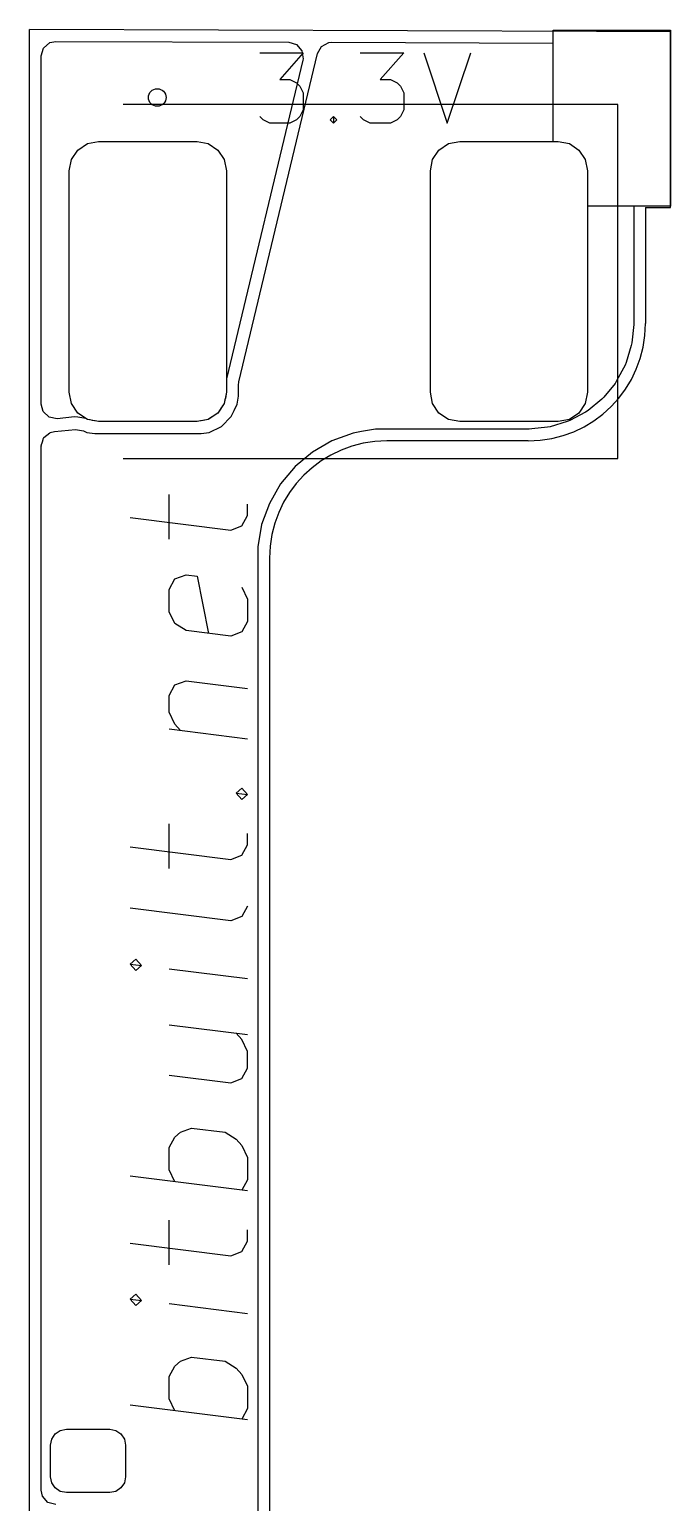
# Model space of a CAD drawing. Extents: x -28 to 34.6, y -6.7 to 48.3.
# Drawn here: x 19.48 to 24.95, y 35.73 to 48.29 of the extents above; entities that cross this region are included whole.
import ezdxf

# ---------------------------------------------------------------- set-up
doc = ezdxf.new("R2010")
doc.units = 0
doc.layers.add('BLACK', color=7, linetype='CONTINUOUS')

msp = doc.modelspace()

# ---------------------------------------------------------------- linework, layer by layer
at = {"layer": 'BLACK', "linetype": 'CONTINUOUS'}
for p, q in [((24.320596, 48.274068), (19.484332, 48.291502)), ((19.484332, 19.043125), (19.484332, 48.291502)), ((23.952171, 48.174898), (23.952171, 48.285042)), ((23.952171, 48.285042), (24.952171, 48.285042)), ((23.952171, 47.336502), (23.952171, 48.285042)), ((23.952171, 48.285042), (24.952171, 48.285042)), ((24.952926, 48.274068), (24.320596, 48.274068)), ((24.952171, 48.285042), (24.952171, 46.785042)), ((24.952171, 48.285042), (24.952171, 46.785042)), ((24.952926, 46.774068), (24.952926, 48.274068)), ((19.584832, 48.066193), (19.604517, 48.133232)), ((19.604517, 48.133232), (19.657321, 48.178987)), ((19.657321, 48.178987), (19.709276, 48.190192)), ((19.709276, 48.190192), (21.696319, 48.183029)), ((21.696319, 48.183029), (21.763286, 48.163103)), ((21.763286, 48.163103), (21.80885, 48.110135)), ((21.940085, 48.086573), (21.974827, 48.147188)), ((21.974827, 48.147188), (22.036828, 48.1794)), ((22.036828, 48.1794), (22.061119, 48.181714)), ((22.061119, 48.181714), (23.952171, 48.174898)), ((19.584832, 45.095068), (19.584832, 48.066193)), ((21.816467, 48.030176), (21.165677, 45.310211)), ((21.269833, 45.285267), (21.940085, 48.086573)), ((21.44873, 48.092731), (21.820158, 48.092731)), ((21.820158, 48.092731), (21.620158, 47.86416)), ((21.80885, 48.110135), (21.818544, 48.040941)), ((21.818544, 48.040941), (21.816467, 48.030176)), ((22.305873, 48.092731), (22.677301, 48.092731)), ((22.677301, 48.092731), (22.477301, 47.86416)), ((22.84873, 48.092731), (23.04873, 47.492731)), ((23.04873, 47.492731), (23.24873, 48.092731)), ((21.620158, 47.86416), (21.705873, 47.86416)), ((21.705873, 47.86416), (21.763016, 47.835588)), ((21.763016, 47.835588), (21.791587, 47.807017)), ((21.791587, 47.807017), (21.820158, 47.749874)), ((21.820158, 47.749874), (21.820158, 47.607017)), ((22.477301, 47.86416), (22.563016, 47.86416)), ((22.563016, 47.86416), (22.620159, 47.835588)), ((22.620159, 47.835588), (22.64873, 47.807017)), ((22.64873, 47.807017), (22.677301, 47.749874)), ((22.677301, 47.749874), (22.677301, 47.607017)), ((24.504332, 47.651502), (20.284332, 47.651502)), ((24.504332, 44.631502), (24.504332, 47.651502)), ((21.477301, 47.521302), (21.44873, 47.549874)), ((21.534444, 47.492731), (21.477301, 47.521302)), ((21.763016, 47.521302), (21.705873, 47.492731)), ((21.791587, 47.549874), (21.763016, 47.521302)), ((21.820158, 47.607017), (21.791587, 47.549874)), ((22.04873, 47.521302), (22.077302, 47.549874)), ((22.077302, 47.492731), (22.04873, 47.521302)), ((22.077302, 47.549874), (22.105873, 47.521302)), ((22.077302, 47.549874), (22.077302, 47.492731)), ((22.105873, 47.521302), (22.077302, 47.492731)), ((22.334444, 47.521302), (22.305873, 47.549874)), ((22.391587, 47.492731), (22.334444, 47.521302)), ((22.620159, 47.521302), (22.563016, 47.492731)), ((22.64873, 47.549874), (22.620159, 47.521302)), ((22.677301, 47.607017), (22.64873, 47.549874)), ((21.705873, 47.492731), (21.534444, 47.492731)), ((22.563016, 47.492731), (22.391587, 47.492731)), ((19.843362, 47.182173), (19.897555, 47.263279)), ((19.843362, 47.182173), (19.897555, 47.263279)), ((19.897555, 47.263279), (19.978661, 47.317472)), ((19.897555, 47.263279), (19.978661, 47.317472)), ((19.978661, 47.317472), (20.074332, 47.336502)), ((19.978661, 47.317472), (20.074332, 47.336502)), ((20.074332, 47.336502), (20.914332, 47.336502)), ((20.074332, 47.336502), (20.914332, 47.336502)), ((20.914332, 47.336502), (21.010003, 47.317472)), ((20.914332, 47.336502), (21.010003, 47.317472)), ((21.010003, 47.317472), (21.091109, 47.263279)), ((21.010003, 47.317472), (21.091109, 47.263279)), ((21.091109, 47.263279), (21.145302, 47.182173)), ((21.091109, 47.263279), (21.145302, 47.182173)), ((22.923362, 47.182173), (22.977555, 47.263279)), ((22.923362, 47.182173), (22.977555, 47.263279)), ((22.977555, 47.263279), (23.058661, 47.317472)), ((22.977555, 47.263279), (23.058661, 47.317472)), ((23.058661, 47.317472), (23.154332, 47.336502)), ((23.058661, 47.317472), (23.154332, 47.336502)), ((23.154332, 47.336502), (23.952171, 47.336502)), ((23.154332, 47.336502), (23.994332, 47.336502)), ((23.994332, 47.336502), (24.090003, 47.317472)), ((24.090003, 47.317472), (24.171109, 47.263279)), ((24.171109, 47.263279), (24.225302, 47.182173)), ((19.824332, 47.086502), (19.843362, 47.182173)), ((19.824332, 47.086502), (19.843362, 47.182173)), ((21.145302, 47.182173), (21.164332, 47.086502)), ((21.145302, 47.182173), (21.164332, 47.086502)), ((22.904332, 47.086502), (22.923362, 47.182173)), ((22.904332, 47.086502), (22.923362, 47.182173)), ((24.225302, 47.182173), (24.244332, 47.086502)), ((19.824332, 45.196502), (19.824332, 47.086502)), ((19.824332, 45.196502), (19.824332, 47.086502)), ((21.164332, 47.086502), (21.164332, 45.196502)), ((21.164332, 47.086502), (21.164332, 45.196502)), ((22.904332, 45.196502), (22.904332, 47.086502)), ((22.904332, 45.196502), (22.904332, 47.086502)), ((24.244332, 47.086502), (24.244332, 45.196502)), ((24.952171, 46.785042), (24.244332, 46.785042)), ((24.244332, 46.785042), (24.244332, 45.196502)), ((24.952171, 46.785042), (24.639205, 46.785042)), ((24.639205, 46.785042), (24.639205, 45.78819)), ((24.739705, 46.774068), (24.739705, 45.782088)), ((24.739705, 46.774068), (24.952926, 46.774068)), ((24.638607, 45.776028), (24.623108, 45.618768)), ((24.639205, 45.78819), (24.638607, 45.776028)), ((24.623108, 45.618768), (24.618365, 45.594929)), ((24.618365, 45.594929), (24.574262, 45.449565)), ((24.56496, 45.42711), (24.493347, 45.293139)), ((24.574262, 45.449565), (24.56496, 45.42711)), ((21.165672, 45.310185), (21.164332, 45.302658)), ((21.164332, 45.302658), (21.164332, 45.196502)), ((21.165677, 45.310211), (21.165672, 45.310185)), ((21.266431, 45.25643), (21.269833, 45.285267)), ((21.266432, 45.163083), (21.266431, 45.25643)), ((24.479843, 45.272929), (24.383474, 45.155505)), ((24.493347, 45.293139), (24.479843, 45.272929)), ((19.843362, 45.100831), (19.824332, 45.196502)), ((19.843362, 45.100831), (19.824332, 45.196502)), ((21.164332, 45.196502), (21.145302, 45.100831)), ((21.164332, 45.196502), (21.145302, 45.100831)), ((21.15166, 45.1328), (21.145302, 45.100831)), ((21.155685, 45.145823), (21.15166, 45.1328)), ((21.158035, 45.161951), (21.155685, 45.145823)), ((21.158365, 45.166504), (21.158035, 45.161951)), ((21.164332, 45.196502), (21.158365, 45.166504)), ((21.256461, 45.094646), (21.266432, 45.163083)), ((22.923362, 45.100831), (22.904332, 45.196502)), ((22.923362, 45.100831), (22.904332, 45.196502)), ((24.244332, 45.196502), (24.225302, 45.100831)), ((24.244332, 45.196502), (24.225302, 45.100831)), ((24.366286, 45.138318), (24.24886, 45.041948)), ((24.383474, 45.155505), (24.366286, 45.138318)), ((19.601686, 45.032652), (19.584832, 45.095068)), ((19.65244, 44.984633), (19.601686, 45.032652)), ((19.721098, 44.971676), (19.65244, 44.984633)), ((19.867887, 44.986269), (19.721098, 44.971676)), ((19.897555, 45.019725), (19.843362, 45.100831)), ((19.897555, 45.019725), (19.843362, 45.100831)), ((19.897424, 44.985105), (19.867887, 44.986269)), ((19.89743, 44.985104), (19.897424, 44.985105)), ((19.964142, 44.973116), (19.89743, 44.985104)), ((19.978661, 44.965532), (19.897555, 45.019725)), ((19.978661, 44.965532), (19.897555, 45.019725)), ((21.091109, 45.019725), (21.010003, 44.965532)), ((21.091109, 45.019725), (21.010003, 44.965532)), ((21.038068, 44.984285), (21.010003, 44.965532)), ((21.040076, 44.985266), (21.038068, 44.984285)), ((21.047932, 44.990876), (21.040076, 44.985266)), ((21.091109, 45.019725), (21.047932, 44.990876)), ((21.145302, 45.100831), (21.091109, 45.019725)), ((21.145302, 45.100831), (21.091109, 45.019725)), ((21.119954, 45.062897), (21.091109, 45.019725)), ((21.125569, 45.070759), (21.119954, 45.062897)), ((21.121758, 44.905983), (21.204851, 44.989076)), ((21.126551, 45.072769), (21.125569, 45.070759)), ((21.145302, 45.100831), (21.126551, 45.072769)), ((21.204851, 44.989076), (21.204852, 44.989077)), ((21.204852, 44.989077), (21.230699, 45.041948)), ((21.230699, 45.041948), (21.256461, 45.094646)), ((22.977555, 45.019725), (22.923362, 45.100831)), ((22.977555, 45.019725), (22.923362, 45.100831)), ((23.058661, 44.965532), (22.977555, 45.019725)), ((23.058661, 44.965532), (22.977555, 45.019725)), ((24.171109, 45.019725), (24.090003, 44.965532)), ((24.171109, 45.019725), (24.090003, 44.965532)), ((24.228651, 45.028445), (24.094684, 44.956833)), ((24.225302, 45.100831), (24.171109, 45.019725)), ((24.225302, 45.100831), (24.171109, 45.019725)), ((24.24886, 45.041948), (24.228651, 45.028445)), ((19.662299, 44.853154), (19.696558, 44.861607)), ((19.696558, 44.861607), (19.878485, 44.879693)), ((19.878485, 44.879693), (19.945211, 44.867702)), ((19.945211, 44.867702), (19.972476, 44.854373)), ((19.964155, 44.973113), (19.964142, 44.973116)), ((19.970347, 44.971087), (19.964155, 44.973113)), ((19.978661, 44.965532), (19.970347, 44.971087)), ((20.003144, 44.960662), (19.978661, 44.965532)), ((20.074332, 44.946502), (19.978661, 44.965532)), ((20.074332, 44.946502), (19.978661, 44.965532)), ((20.023225, 44.955211), (20.003144, 44.960662)), ((20.038364, 44.953005), (20.023225, 44.955211)), ((20.039777, 44.952799), (20.038364, 44.953005)), ((20.044335, 44.952469), (20.039777, 44.952799)), ((20.074332, 44.946502), (20.044335, 44.952469)), ((20.914332, 44.946502), (20.074332, 44.946502)), ((20.914332, 44.946502), (20.074332, 44.946502)), ((20.914332, 44.946502), (20.074332, 44.946502)), ((21.010003, 44.965532), (20.914332, 44.946502)), ((21.010003, 44.965532), (20.914332, 44.946502)), ((20.944329, 44.952469), (20.914332, 44.946502)), ((20.948884, 44.952799), (20.944329, 44.952469)), ((20.965012, 44.955149), (20.948884, 44.952799)), ((20.979831, 44.959531), (20.965012, 44.955149)), ((21.010003, 44.965532), (20.979831, 44.959531)), ((21.016188, 44.854373), (21.121758, 44.905983)), ((22.316815, 44.861607), (22.24592, 44.849101)), ((22.435541, 44.882551), (22.316815, 44.861607)), ((22.435544, 44.882551), (22.435541, 44.882551)), ((22.499937, 44.882558), (22.435544, 44.882551)), ((22.500258, 44.882588), (22.499937, 44.882558)), ((22.53182, 44.882588), (22.500258, 44.882588)), ((22.558749, 44.88259), (22.53182, 44.882588)), ((22.558752, 44.882588), (22.558749, 44.88259)), ((23.733633, 44.882588), (22.558752, 44.882588)), ((23.154332, 44.946502), (23.058661, 44.965532)), ((23.154332, 44.946502), (23.058661, 44.965532)), ((23.994332, 44.946502), (23.154332, 44.946502)), ((23.994332, 44.946502), (23.154332, 44.946502)), ((23.745793, 44.883186), (23.733633, 44.882588)), ((23.76833, 44.885408), (23.745793, 44.883186)), ((23.903024, 44.898683), (23.76833, 44.885408)), ((23.926862, 44.903426), (23.903024, 44.898683)), ((24.072229, 44.94753), (23.926862, 44.903426)), ((24.090003, 44.965532), (23.994332, 44.946502)), ((24.090003, 44.965532), (23.994332, 44.946502)), ((24.094684, 44.956833), (24.072229, 44.94753)), ((19.584832, 44.738216), (19.585622, 44.740909)), ((19.584832, 35.832602), (19.584832, 44.738216)), ((19.58495, 44.743635), (19.59541, 44.774242)), ((19.585622, 44.740909), (19.58495, 44.743635)), ((19.59541, 44.774242), (19.604517, 44.805255)), ((19.604517, 44.805255), (19.606637, 44.807093)), ((19.606637, 44.807093), (19.607546, 44.80975)), ((19.607546, 44.80975), (19.632895, 44.829846)), ((19.632895, 44.829846), (19.657321, 44.85101)), ((19.657321, 44.85101), (19.660769, 44.851942)), ((19.660769, 44.851942), (19.662299, 44.853154)), ((19.972476, 44.854373), (20.040913, 44.844402)), ((20.040913, 44.844402), (20.94775, 44.844403)), ((20.94775, 44.844403), (21.016188, 44.854373)), ((22.06498, 44.783234), (21.89823, 44.686955)), ((22.064985, 44.783236), (22.06498, 44.783234)), ((22.245916, 44.8491), (22.064985, 44.783236)), ((22.245918, 44.849101), (22.245916, 44.8491)), ((22.24592, 44.849101), (22.245918, 44.849101)), ((23.739705, 44.782088), (22.53183, 44.782088)), ((20.284332, 44.631502), (24.504332, 44.631502)), ((21.898226, 44.686953), (21.750729, 44.563188)), ((21.89823, 44.686955), (21.898226, 44.686953)), ((21.750723, 44.563182), (21.626954, 44.415688)), ((21.750729, 44.563188), (21.750723, 44.563182)), ((21.626954, 44.415688), (21.530668, 44.248937)), ((20.677484, 43.944235), (20.677484, 44.325187)), ((21.344151, 44.146615), (21.344151, 44.241854)), ((21.530667, 44.248935), (21.464797, 44.068001)), ((21.530668, 44.248937), (21.530667, 44.248935)), ((20.344151, 44.128758), (21.201293, 44.021615)), ((21.296532, 44.05733), (21.344151, 44.146615)), ((21.201293, 44.021615), (21.296532, 44.05733)), ((21.464797, 44.068), (21.431341, 43.878381)), ((21.464797, 44.068001), (21.464797, 44.068)), ((21.431341, 43.878377), (21.431332, 43.802085)), ((21.431341, 43.878381), (21.431341, 43.87838)), ((21.431341, 43.87838), (21.431341, 43.878377)), ((21.43133, 43.782087), (21.431325, 43.738346)), ((21.431325, 43.738346), (21.43133, 43.738309)), ((21.431332, 43.802085), (21.43133, 43.802079)), ((21.43133, 43.802079), (21.43133, 43.782113)), ((21.43133, 43.782113), (21.43133, 43.782087)), ((21.43133, 43.738309), (21.43133, 35.046436)), ((21.53183, 43.782088), (21.53183, 29.554077)), ((20.677484, 43.515663), (20.725103, 43.604949)), ((20.725103, 43.604949), (20.820341, 43.640663)), ((20.820341, 43.640663), (20.915579, 43.628758)), ((20.915579, 43.628758), (21.010817, 43.140663)), ((20.677484, 43.325187), (20.677484, 43.515663)), ((21.296532, 43.53352), (21.344151, 43.43233)), ((21.344151, 43.43233), (21.344151, 43.241853)), ((20.725103, 43.223996), (20.677484, 43.325187)), ((20.820341, 43.164472), (20.725103, 43.223996)), ((21.344151, 43.241853), (21.296532, 43.152568)), ((21.201293, 43.116853), (20.820341, 43.164472)), ((21.296532, 43.152568), (21.201293, 43.116853)), ((20.725103, 42.700187), (20.820341, 42.735901)), ((20.820341, 42.735901), (21.344151, 42.670425)), ((20.677484, 42.610901), (20.725103, 42.700187)), ((20.677484, 42.468044), (20.677484, 42.610901)), ((20.725103, 42.366853), (20.677484, 42.468044)), ((20.772722, 42.313282), (20.725103, 42.366853)), ((20.677484, 42.325187), (21.344151, 42.241853)), ((21.248912, 41.777568), (21.296532, 41.819235)), ((21.296532, 41.723997), (21.248912, 41.777568)), ((21.248912, 41.777568), (21.344151, 41.765663)), ((21.296532, 41.819235), (21.344151, 41.765663)), ((21.344151, 41.765663), (21.296532, 41.723997)), ((20.677484, 41.134711), (20.677484, 41.515663)), ((21.344151, 41.337091), (21.344151, 41.43233)), ((20.344151, 41.319234), (21.201293, 41.212091)), ((21.201293, 41.212091), (21.296532, 41.247806)), ((21.296532, 41.247806), (21.344151, 41.337091)), ((21.201293, 40.688281), (20.344151, 40.795424)), ((21.296532, 40.723996), (21.201293, 40.688281)), ((21.344151, 40.813281), (21.296532, 40.723996)), ((20.39177, 40.360901), (20.344151, 40.319234)), ((20.439389, 40.30733), (20.39177, 40.360901)), ((20.344151, 40.319234), (20.39177, 40.265663)), ((20.344151, 40.319234), (20.439389, 40.30733)), ((20.39177, 40.265663), (20.439389, 40.30733)), ((21.344151, 40.194234), (20.677484, 40.277568)), ((20.677484, 39.801377), (21.344151, 39.718044)), ((21.296532, 39.676377), (21.248912, 39.729949)), ((21.344151, 39.575187), (21.296532, 39.676377)), ((21.344151, 39.432329), (21.344151, 39.575187)), ((20.677484, 39.372806), (21.201293, 39.307329)), ((21.201293, 39.307329), (21.296532, 39.343044)), ((21.296532, 39.343044), (21.344151, 39.432329)), ((20.677484, 38.753758), (20.725103, 38.843044)), ((20.725103, 38.843044), (20.772722, 38.88471)), ((20.772722, 38.88471), (20.86796, 38.920425)), ((20.86796, 38.920425), (21.153674, 38.88471)), ((21.153674, 38.88471), (21.248912, 38.825187)), ((20.677484, 38.563282), (20.677484, 38.753758)), ((21.248912, 38.825187), (21.296532, 38.771615)), ((21.296532, 38.771615), (21.344151, 38.670425)), ((21.344151, 38.670425), (21.344151, 38.479948)), ((21.344151, 38.38471), (20.344151, 38.50971)), ((20.725103, 38.462091), (20.677484, 38.563282)), ((21.344151, 38.479948), (21.296532, 38.390663)), ((20.677484, 37.753758), (20.677484, 38.13471)), ((21.296532, 37.866853), (21.344151, 37.956138)), ((21.344151, 37.956138), (21.344151, 38.051377)), ((20.344151, 37.938281), (21.201293, 37.831138)), ((21.201293, 37.831138), (21.296532, 37.866853)), ((20.39177, 37.503758), (20.344151, 37.462091)), ((20.344151, 37.462091), (20.39177, 37.40852)), ((20.344151, 37.462091), (20.439389, 37.450187)), ((20.439389, 37.450187), (20.39177, 37.503758)), ((20.39177, 37.40852), (20.439389, 37.450187)), ((21.344151, 37.337091), (20.677484, 37.420425)), ((20.772722, 36.932329), (20.86796, 36.968044)), ((20.86796, 36.968044), (21.153674, 36.932329)), ((20.677484, 36.801377), (20.725103, 36.890663)), ((20.725103, 36.890663), (20.772722, 36.932329)), ((21.153674, 36.932329), (21.248912, 36.872806)), ((21.248912, 36.872806), (21.296532, 36.819234)), ((21.296532, 36.819234), (21.344151, 36.718044)), ((20.677484, 36.610901), (20.677484, 36.801377)), ((21.344151, 36.718044), (21.344151, 36.527567)), ((20.725103, 36.50971), (20.677484, 36.610901)), ((21.344151, 36.432329), (20.344151, 36.557329)), ((21.344151, 36.527567), (21.296532, 36.438282)), ((19.703873, 36.311961), (19.74767, 36.341226)), ((19.703873, 36.311961), (19.74767, 36.341226)), ((19.74767, 36.341226), (19.799332, 36.351502)), ((19.74767, 36.341226), (19.799332, 36.351502)), ((19.799332, 36.351502), (20.169332, 36.351502)), ((19.799332, 36.351502), (20.169332, 36.351502)), ((20.169332, 36.351502), (20.220994, 36.341226)), ((20.169332, 36.351502), (20.220994, 36.341226)), ((20.220994, 36.341226), (20.264791, 36.311961)), ((20.220994, 36.341226), (20.264791, 36.311961)), ((19.664332, 36.216502), (19.674608, 36.268164)), ((19.664332, 36.216502), (19.674608, 36.268164)), ((19.664332, 35.946502), (19.664332, 36.216502)), ((19.664332, 35.946502), (19.664332, 36.216502)), ((19.674608, 36.268164), (19.703873, 36.311961)), ((19.674608, 36.268164), (19.703873, 36.311961)), ((20.264791, 36.311961), (20.294056, 36.268164)), ((20.264791, 36.311961), (20.294056, 36.268164)), ((20.294056, 36.268164), (20.304332, 36.216502)), ((20.294056, 36.268164), (20.304332, 36.216502)), ((20.304332, 36.216502), (20.304332, 35.946502)), ((20.304332, 36.216502), (20.304332, 35.946502)), ((19.674608, 35.89484), (19.664332, 35.946502)), ((19.674608, 35.89484), (19.664332, 35.946502)), ((20.304332, 35.946502), (20.294056, 35.89484)), ((20.304332, 35.946502), (20.294056, 35.89484)), ((19.596038, 35.781091), (19.584832, 35.832602)), ((19.703873, 35.851043), (19.674608, 35.89484)), ((19.703873, 35.851043), (19.674608, 35.89484)), ((19.74767, 35.821778), (19.703873, 35.851043)), ((19.74767, 35.821778), (19.703873, 35.851043)), ((19.799332, 35.811502), (19.74767, 35.821778)), ((19.799332, 35.811502), (19.74767, 35.821778)), ((20.169332, 35.811502), (19.799332, 35.811502)), ((20.169332, 35.811502), (19.799332, 35.811502)), ((20.220994, 35.821778), (20.169332, 35.811502)), ((20.220994, 35.821778), (20.169332, 35.811502)), ((20.264791, 35.851043), (20.220994, 35.821778)), ((20.264791, 35.851043), (20.220994, 35.821778)), ((20.294056, 35.89484), (20.264791, 35.851043)), ((20.294056, 35.89484), (20.264791, 35.851043)), ((19.641793, 35.728287), (19.596038, 35.781091)), ((19.708832, 35.708602), (19.641793, 35.728287))]:
    msp.add_line(p, q, dxfattribs=at)
at = {"layer": 'BLACK'}
msp.add_circle((20.574332, 47.711502), 0.075, dxfattribs=at)
for centre, radius, start, end in [((23.73963, 45.78216), 1.000075, -89.9957031, -0.004125), ((22.53193, 43.78196), 1.0001, 90.0057288, 179.9926669)]:
    msp.add_arc(centre, radius, start, end, dxfattribs=at)

doc.saveas('drawing.dxf')
